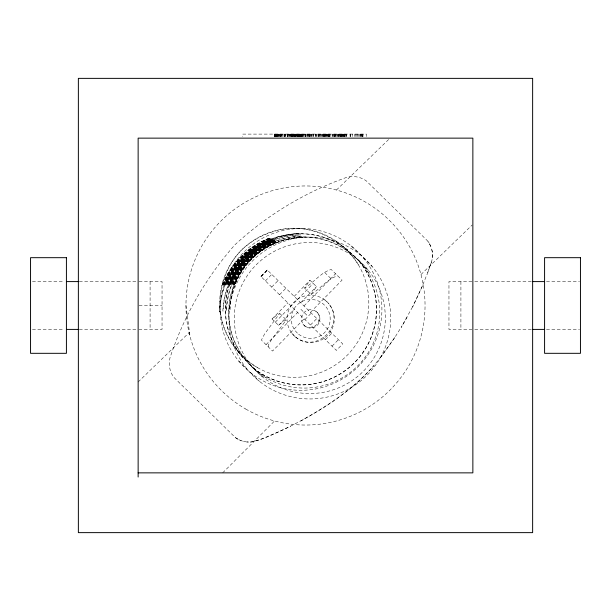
<?xml version="1.0" encoding="UTF-8"?>
<svg xmlns="http://www.w3.org/2000/svg" width="611" height="611" viewBox="0 0 611 611"><rect width="100%" height="100%" fill="white"/><g stroke="black" fill="none" stroke-linecap="round" stroke-linejoin="round"><path stroke-width="0.46" stroke-dasharray="3.06 2.29" d="M235.426 437.636L238.878 439.752L235.495 437.705L173.952 377.438C169.102 371.152 167.918 362.315 170.943 354.968C184.728 314.474 206.602 276.76 234.983 244.751C266.87 215.232 304.805 192.389 345.689 177.709C352.585 175.403 360.513 176.648 366.371 180.955L427.914 241.223M432.344 257.895L432.321 251.984L431.458 248.135L432.389 252.053L432.412 257.972L431.587 261.829L426.944 274.751L431.587 261.829M268.221 346.827L268.504 344.749L271.131 340.266L286.154 320.149L285.337 320.133L278.54 325.35L272.048 318.988L276.355 315.566L279.731 313.443L264.639 333.904L261.569 339.724L261.729 340.464L272.552 351.065L304.125 318.82M422.552 285.665L412.608 306.974L422.552 285.665L426.868 274.683M407.056 317.346L401.137 327.504L412.532 306.905M394.843 337.44L381.203 356.595L394.843 337.44L401.06 327.427M311.098 294.41L316.483 286.612L309.983 280.25L304.599 288.048L311.098 294.41C320.24 289.064 327.465 278.608 337.738 275.844M248.318 442.028C243.361 441.745 250.938 442.318 252.335 441.86C261.844 439.561 270.673 434.933 279.746 431.351C317.751 413.403 355.556 390.605 381.127 356.519M300.918 421.032L300.841 420.956C327.374 405.948 353.662 388.863 373.795 365.714L373.863 365.783M260.897 276.485L267.259 269.993L342.733 343.901L336.371 350.393L260.897 276.485L267.274 270.009M261.065 276.653L267.427 270.154M265.388 280.884L271.75 274.392M271.712 287.078L278.074 280.586M279.54 294.746L285.902 288.247M272.048 318.988L287.834 302.865M294.197 296.373L309.983 280.25M275.294 322.173L313.229 283.428M278.54 325.35L294.334 309.227M300.696 302.735L316.483 286.612M266.052 344.703L297.626 312.458M303.995 305.966L335.569 273.72M310.487 312.328L342.068 280.082L331.238 269.482C320.974 272.246 313.741 282.702 304.599 288.048M304.927 319.606L311.282 313.099M310.449 325.014L316.811 318.522M325.442 339.693L331.804 333.201M332.04 346.162L338.402 339.663M222.671 472.861L274.56 420.971M138.139 381.99L189.486 332.285M336.44 190.029L390.047 138.139M420.971 274.56L472.181 224.993M250.373 442.066C264.12 439.783 277.486 431.939 290.462 426.417L290.385 426.348M219.425 311.938L219.685 311.877A80.629 80.629 0 0 1 299.398 233.7L299.306 233.616A80.789 80.789 0 0 0 219.441 311.938M223.145 311.037L222.885 311.098A78.605 78.605 0 0 1 300.604 234.884L300.704 234.991A78.445 78.445 0 0 0 223.16 311.037M228.98 284.367L229.209 284.359A78.101 78.101 0 0 1 274.133 240.222L273.995 240.146A78.254 78.246 0 0 0 228.98 284.367M233.944 284.214L234.173 284.207A74.825 74.825 0 0 1 277.211 241.925L277.073 241.849A74.97 74.97 0 0 0 233.944 284.214M32.436 281.595L64.529 281.595M79.315 281.595L136.245 281.595M139.056 281.595L162.045 281.595L162.045 329.405L139.056 329.405M471.944 281.595L448.955 281.595L448.955 329.405L471.944 329.405M474.755 281.595L531.685 281.595M546.471 281.595L579.503 281.595M139.056 305.5L162.045 305.5M32.436 329.405L64.529 329.405M79.315 329.405L136.245 329.405M474.755 329.405L531.685 329.405M546.471 329.405L579.503 329.405M246.424 441.959L240.612 440.478L242.483 441.111M358.428 264.853A74.542 74.534 -45.6 0 0 229.324 266.213A74.542 74.534 -45.6 0 0 295.044 377.338A74.542 74.534 -45.6 0 0 358.428 264.853L358.359 264.792C344.619 242.422 319.668 228.369 293.425 228.201C273.766 228.972 255.108 236.931 240.948 250.586C222.9 269.65 215.775 297.389 222.404 322.784C228.239 341.572 240.749 357.527 257.605 367.677L257.666 367.746M369.227 274.095A75.527 75.527 -45.6 0 0 238.42 275.469A75.527 75.527 -45.6 0 0 305.004 388.069A75.527 75.527 -45.6 0 0 369.227 274.095L369.105 273.972C355.182 251.312 329.902 237.068 303.3 236.9C283.382 237.687 264.487 245.752 250.128 259.583C231.844 278.899 224.627 307.005 231.348 332.735C237.259 351.776 249.937 367.944 267.015 378.224L267.137 378.346M238.802 439.676L240.681 440.546M304.423 325.602C312.481 332.644 324.479 320.385 317.277 312.481M295.449 336.867C316.719 354.563 346.483 324.166 328.344 303.27M430.786 246.279L428.968 242.773L431.534 248.203M351.264 245.989L360.085 254.627M363.346 257.819A80.912 80.912 -45.6 0 1 314.489 389.176A80.912 80.912 -45.6 0 1 225.169 281.197A80.912 80.912 -45.6 0 1 363.346 257.819L372.175 266.465A80.912 80.912 -45.6 0 1 323.318 397.822A80.912 80.912 -45.6 0 1 233.99 289.843A80.912 80.912 -45.6 0 1 372.175 266.465M367.998 269.871A75.527 75.527 -45.6 0 0 239.008 291.691A75.527 75.527 -45.6 0 0 322.394 392.483A75.527 75.527 -45.6 0 0 367.998 269.871L347.812 250.105A75.527 75.527 -45.6 0 0 242.697 357.443L262.883 377.208M324.739 272.529L331.238 278.891M324.815 299.81L328.894 303.804M315.895 311.129L317.827 313.023M300.895 309.296L306.829 315.108M303.048 324.25L304.981 326.144A9.234 9.234 0 0 0 319.843 320.256A9.234 9.234 0 0 0 307.318 310.327A9.234 9.234 0 0 0 304.981 326.144M279.731 313.443L286.231 319.805M291.913 333.407L295.991 337.402A23.638 23.638 0 0 0 334.064 322.325A23.638 23.638 0 0 0 301.971 296.893A23.638 23.638 0 0 0 295.991 337.402M238.657 360.979L247.486 369.617M250.739 372.809L259.568 381.455M427.837 241.146L429.037 242.842M185.958 305.5L190.029 336.44M460.908 281.595L460.908 329.405M366.47 136.528L366.47 134.107L242.628 134.107L242.628 136.528M363.026 134.107L363.026 136.528M362.781 134.107L362.781 136.528M362.331 134.107L362.27 136.528M362.193 134.107L362.193 136.528M361.796 134.107L361.796 136.528M361.376 134.107L361.376 136.528M360.75 134.107L360.75 136.528M360.253 134.107L360.253 136.528M359.703 134.107L359.703 136.528M358.206 134.107L358.206 136.528M357.175 134.107L357.175 136.528M356.87 134.107L356.87 136.528M355.64 134.107L355.64 136.528M354.655 134.107L354.655 136.528M352.257 134.107L352.257 136.528M350.47 134.107L350.47 136.528M350.225 134.107L350.225 136.528M350.095 134.107L350.095 136.528M346.544 134.107L346.544 136.528M346.406 134.107L346.406 136.528M345.864 134.107L345.864 136.528M345.055 134.107L345.055 136.528M344.596 134.107L344.604 136.528M344.314 134.107L344.36 136.528M344.253 134.107L344.253 136.528M344.069 134.107L344.069 136.528M343.978 134.107L343.978 136.528M343.267 134.107L343.267 136.528M343.252 134.107L343.237 136.528M342.634 134.107L342.634 136.528M342.282 134.107L342.343 136.528M342.099 134.107L342.099 136.528M341.648 134.107L341.648 136.528M341.541 134.107L341.541 136.528M340.999 134.107L340.999 136.528M340.969 134.107L340.969 136.528M340.747 134.107L340.747 136.528M340.556 134.107L340.556 136.528M339.884 134.107L339.884 136.528M339.143 134.107L339.097 136.528M338.975 134.107L338.975 136.528M338.677 134.107L338.677 136.528M338.402 134.107L338.402 136.528M337.852 134.107L337.791 136.528M337.173 134.107L337.173 136.528M336.623 134.107L336.623 136.528M335.508 134.107L335.508 136.528M335.324 134.107L335.324 136.528M335.004 134.107L335.004 136.528M334.775 134.107L334.775 136.528M334.591 134.107L334.591 136.528M334.339 134.107L334.339 136.528M333.919 134.107L333.919 136.528M333.835 134.107L333.835 136.528M332.491 134.107L332.491 136.528M332.185 134.107L332.185 136.528M330.818 134.107L330.818 136.528M329.787 134.107L329.787 136.528M329.619 134.107L329.619 136.528M329.337 134.107L329.36 136.528M329.23 134.107L329.23 136.528M329.016 134.107L329.016 136.528M328.787 134.107L328.787 136.528M328.68 134.107L328.68 136.528M328.435 134.107L328.435 136.528M328.313 134.107L328.313 136.528M328.183 134.107L328.183 136.528M327.527 134.107L327.527 136.528M327.374 134.107L327.374 136.528M326.709 134.107L326.709 136.528M326.343 134.107L326.343 136.528M325.846 134.107L325.846 136.528M324.983 134.107L324.983 136.528M324.922 134.107L324.922 136.528M324.25 134.107L324.25 136.528M324.105 134.107L324.105 136.528M323.876 134.107L323.876 136.528M323.509 134.107L323.509 136.528M323.265 134.107L323.265 136.528M322.325 134.107L322.325 136.528M322.157 134.107L322.218 136.528M321.661 134.107L321.661 136.528M320.966 134.107L320.966 136.528M320.187 134.107L320.187 136.528M319.752 134.107L319.797 136.528M319.171 134.107L319.141 136.528M318.705 134.107L318.705 136.528M318.216 134.107L318.247 136.528M318.094 134.107L318.094 136.528M316.88 134.107L316.88 136.528M316.674 134.107L316.765 136.528M315.75 134.107L315.75 136.528M315.627 134.107L315.627 136.528M313.779 134.107L313.779 136.528M313.657 134.107L313.657 136.528M312.611 134.107L312.611 136.528M311.381 134.107L311.381 136.528M311.075 134.107L311.075 136.528M310.953 134.107L310.953 136.528M310.075 134.107L310.075 136.528M309.846 134.107L309.846 136.528M309.724 134.107L309.724 136.528M309.601 134.107L309.601 136.528M308.799 134.107L308.799 136.528M308.242 134.107L308.242 136.528M307.44 134.107L307.44 136.528M307.333 134.107L307.333 136.528M306.768 134.107L306.768 136.528M305.783 134.107L305.783 136.528M305.66 134.107L305.66 136.528M305.538 134.107L305.538 136.528M305.347 134.107L305.347 136.528M303.934 134.107L303.934 136.528M303.071 134.107L303.071 136.528M302.949 134.107L302.949 136.528M302.781 134.107L302.781 136.528M302.705 134.107L302.674 136.528M301.842 134.107L301.842 136.528M301.475 134.107L301.475 136.528M301.223 134.107L301.223 136.528M300.979 134.107L300.994 136.528M300.383 134.107L300.383 136.528M300.276 134.107L300.238 136.528M300.009 134.107L300.009 136.528M299.886 134.107L299.886 136.528M299.78 134.107L299.78 136.528M299.321 134.107L299.321 136.528M299.13 134.107L299.13 136.528M299.008 134.107L299.008 136.528M298.382 134.107L298.382 136.528M298.275 134.107L298.275 136.528M298.145 134.107L298.145 136.528M297.901 134.107L297.901 136.528M297.809 134.107L297.809 136.528M297.351 134.107L297.351 136.528M297.29 134.107L297.29 136.528M297.038 134.107L297.038 136.528M296.793 134.107L296.793 136.528M296.243 134.107L296.182 136.528M295.831 134.107L295.831 136.528M295.686 134.107L295.747 136.528M295.197 134.107L295.228 136.528M295.006 134.107L295.006 136.528M294.823 134.107L294.823 136.528M294.67 134.107L294.67 136.528M294.471 134.107L294.471 136.528M294.334 134.107L294.334 136.528M293.868 136.528L293.883 134.107L293.746 136.528M293.593 134.107L293.608 136.528M293.227 134.107L293.12 136.528M292.929 134.107L292.929 136.528M292.73 134.107L292.73 136.528M292.623 134.107L292.623 136.528M292.379 134.107L292.379 136.528M291.806 134.107L291.806 136.528M291.653 134.107L291.653 136.528M291.5 134.107L291.5 136.528M291.256 134.107L291.256 136.528M291.134 134.107L291.134 136.528M291.012 134.107L291.012 136.528M290.485 134.107L290.485 136.528M290.103 134.107L290.103 136.528M289.499 134.107L289.53 136.528M289.148 134.107L289.148 136.528M288.636 134.107L288.636 136.528M287.98 134.107L287.98 136.528M287.483 134.107L287.483 136.528M287.315 134.107L287.315 136.528M287.132 134.107L287.223 136.528M285.803 134.107L285.803 136.528M285.1 134.107L285.1 136.528M284.978 134.107L284.978 136.528M284.734 134.107L284.734 136.528M284.268 134.107L284.237 136.528L284.176 134.107M284.054 134.107L283.97 136.528M282.824 134.107L282.824 136.528M281.946 134.107L281.946 136.528M281.778 134.107L281.732 136.528M281.037 134.107L281.037 136.528M280.609 134.107L280.625 136.528M280.48 134.107L280.48 136.528M280.067 134.107L280.006 136.528M279.296 134.107L279.296 136.528M279.067 134.107L279.067 136.528M278.761 134.107L278.761 136.528M278.547 134.107L278.547 136.528M277.898 134.107L277.898 136.528M277.715 134.107L277.715 136.528M277.341 134.107L277.341 136.528M276.775 134.107L276.775 136.528M276.233 134.107L276.233 136.528M276.096 134.107L276.096 136.528M276.035 134.107L276.035 136.528M275.836 134.107L275.836 136.528M275.485 134.107L275.485 136.528M275.355 134.107L275.378 136.528M275.263 134.107L275.217 136.528M275.126 134.107L275.034 136.528L275.019 134.107M274.851 134.107L274.851 136.528M274.759 134.107L274.759 136.528M274.637 134.107L274.637 136.528M274.515 134.107L274.515 136.528M274.392 134.107L274.392 136.528M150.092 281.595L150.092 329.405M359.092 261.149A75.527 75.527 -45.6 0 1 253.977 368.486M359.199 261.256A75.527 75.527 -45.6 0 1 254.084 368.593M242.804 357.542A75.527 75.527 -45.6 0 1 347.919 250.205M226.605 310.189L226.345 310.258A76.421 76.421 0 0 1 301.91 236.151L302.01 236.258A76.26 76.26 0 0 0 226.62 310.197M230.064 309.349L229.805 309.41A74.244 74.237 0 0 1 303.209 237.427L303.308 237.534A74.076 74.076 0 0 0 230.08 309.349M222.595 284.566L222.373 284.573A82.622 82.615 0 0 1 269.894 237.885L270.039 237.962A82.47 82.47 0 0 0 222.595 284.566M223.145 284.55L222.923 284.558A82.256 82.248 0 0 1 270.238 238.069L270.383 238.153A82.103 82.103 0 0 0 223.152 284.55M223.702 284.527L223.473 284.535A81.889 81.889 0 0 1 270.581 238.259L270.719 238.336A81.737 81.737 0 0 0 223.702 284.535M224.252 284.512L224.031 284.52A81.523 81.523 0 0 1 270.925 238.45L271.063 238.527A81.378 81.37 0 0 0 224.252 284.512M224.81 284.497L224.581 284.505A81.156 81.156 0 0 1 271.269 238.641L271.406 238.718A81.011 81.003 0 0 0 224.81 284.497M225.902 284.466L225.673 284.474A80.438 80.431 0 0 1 271.948 239.016L272.086 239.092A80.285 80.285 0 0 0 225.902 284.466M226.452 284.443L226.23 284.451A80.072 80.064 0 0 1 272.292 239.207L272.43 239.283A79.919 79.919 0 0 0 226.452 284.443M227.009 284.428L226.78 284.436A79.705 79.705 0 0 1 272.628 239.39L272.773 239.474A79.56 79.552 0 0 0 227.009 284.428M227.559 284.413L227.338 284.421A79.338 79.338 0 0 1 272.972 239.581L273.117 239.657A79.193 79.186 0 0 0 227.559 284.413M228.109 284.398L227.888 284.405A78.972 78.972 0 0 1 273.316 239.772L273.453 239.848A78.827 78.827 0 0 0 228.117 284.398M229.759 284.344L229.537 284.352A77.887 77.887 0 0 1 274.339 240.337L274.476 240.413A77.734 77.734 0 0 0 229.759 284.344M230.309 284.329L230.087 284.336A77.521 77.521 0 0 1 274.683 240.528L274.82 240.604A77.376 77.368 0 0 0 230.316 284.329M230.866 284.314L230.637 284.321A77.154 77.154 0 0 1 275.026 240.719L275.164 240.795A77.009 77.001 0 0 0 230.866 284.314M231.416 284.291L231.195 284.298A76.787 76.787 0 0 1 275.37 240.902L275.508 240.978A76.642 76.642 0 0 0 231.416 284.298M232.508 284.26L232.287 284.268A76.07 76.07 0 0 1 276.042 241.276L276.18 241.36A75.917 75.917 0 0 0 232.516 284.26M233.066 284.245L232.837 284.252A75.703 75.703 0 0 1 276.386 241.467L276.523 241.544A75.558 75.55 0 0 0 233.066 284.245M233.616 284.23L233.394 284.237A75.336 75.336 0 0 1 276.73 241.658L276.867 241.735A75.191 75.184 0 0 0 233.616 284.23M234.723 284.191L234.502 284.199A74.603 74.603 0 0 1 277.417 242.04L277.554 242.116A74.458 74.458 0 0 0 234.723 284.191M325.587 136.528L325.571 134.107L325.541 136.528M304.95 136.528L304.95 134.107L304.92 136.528M292.241 136.528L292.241 134.107L292.211 136.528M280.762 136.528L280.762 134.107L280.732 136.528M276.974 136.528L276.974 134.107L276.913 136.528M245.729 409.026A119.542 119.542 0 0 0 425.042 305.5A119.542 119.542 0 0 0 245.729 201.974A119.542 119.542 0 0 0 245.729 409.026M298.611 334.179A19.491 19.491 0 0 0 329.993 321.753A19.491 19.491 0 0 0 303.537 300.788A19.491 19.491 0 0 0 298.611 334.179"/><path stroke-width="0.92" d="M66.416 281.595L78.368 281.595M532.632 281.595L544.584 281.595M66.416 329.405L78.368 329.405M532.632 329.405L544.584 329.405M138.139 472.861L472.861 472.861L472.861 138.139L138.139 138.139L138.139 477.023M532.632 78.368L78.368 78.368L78.368 532.632L532.632 532.632L532.632 78.368M66.416 257.682L30.55 257.682L30.55 353.318L66.416 353.318L66.416 257.682M580.45 257.682L544.584 257.682L544.584 353.318L580.45 353.318L580.45 257.682"/></g></svg>
